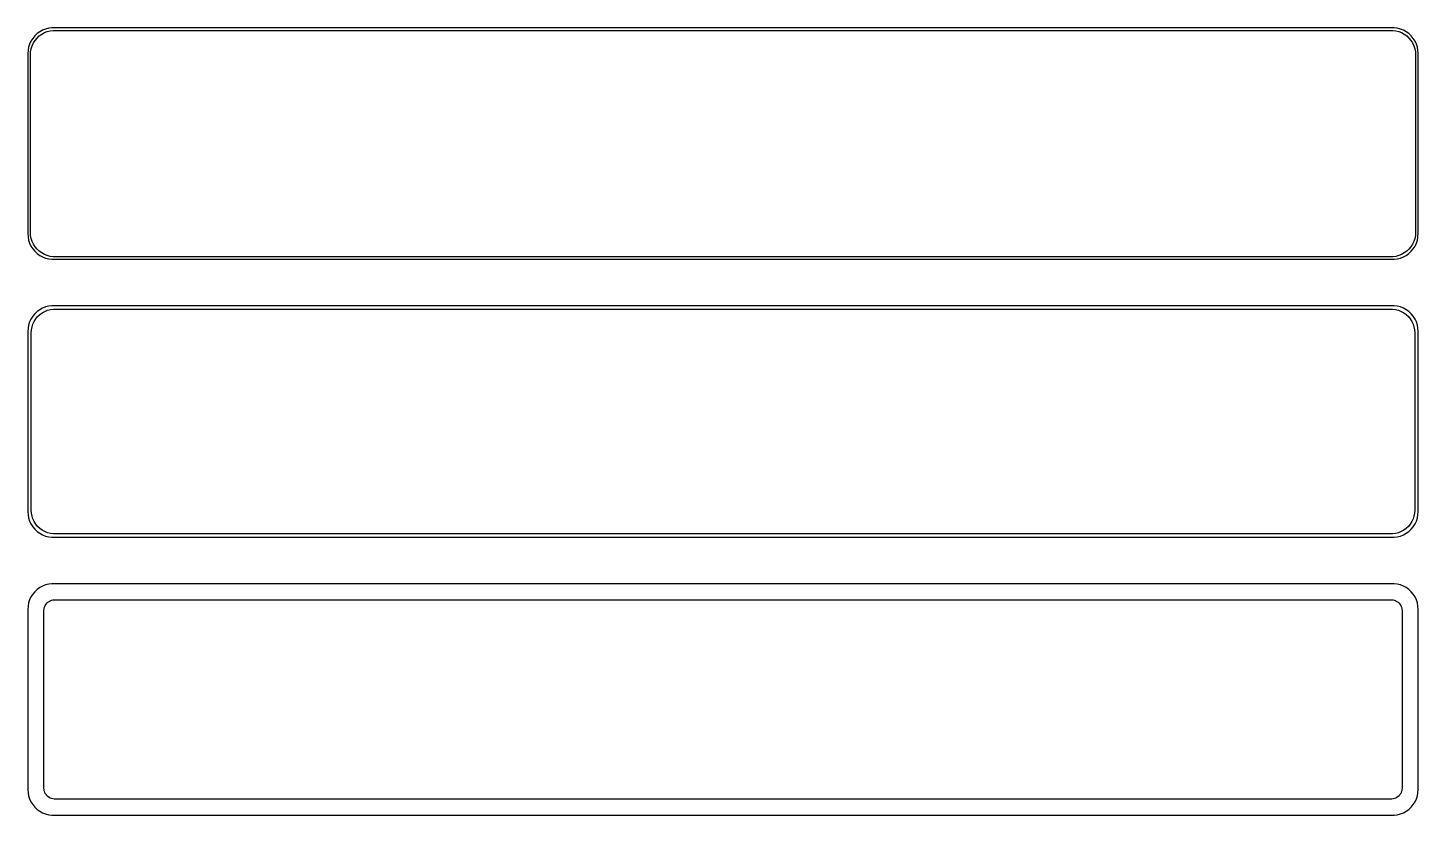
# Model space of a CAD drawing. Header units: metres. Extents: x -135 to 135, y 140 to 292.
import ezdxf

# ---------------------------------------------------------------- set-up
doc = ezdxf.new("R2010")
doc.units = ezdxf.units.M

msp = doc.modelspace()

# ---------------------------------------------------------------- linework, layer by layer
for p, q in [((-132.679, 291.722), (-133.187, 291.353)), ((-132.129, 292.024), (-132.679, 291.722)), ((-131.545, 292.255), (-132.129, 292.024)), ((-131.772, 291.548), (-131.218, 291.768)), ((-130.937, 292.411), (-131.545, 292.255)), ((-131.218, 291.768), (-130.64, 291.916)), ((-130.314, 292.49), (-130.937, 292.411)), ((-130.64, 291.916), (-130.048, 291.991)), ((130.314, 292.49), (-130.314, 292.49)), ((-130.048, 291.991), (130.048, 291.991)), ((130.048, 291.991), (130.64, 291.916)), ((130.937, 292.411), (130.314, 292.49)), ((130.64, 291.916), (131.218, 291.768)), ((131.545, 292.255), (130.937, 292.411)), ((131.218, 291.768), (131.772, 291.548)), ((132.129, 292.024), (131.545, 292.255)), ((132.679, 291.722), (132.129, 292.024)), ((133.187, 291.353), (132.679, 291.722)), ((-134.649, 289.341), (-134.843, 288.743)), ((-134.382, 289.909), (-134.649, 289.341)), ((-134.045, 290.439), (-134.382, 289.909)), ((-134.351, 288.431), (-134.166, 288.999)), ((-134.166, 288.999), (-133.912, 289.538)), ((-133.645, 290.923), (-134.045, 290.439)), ((-133.912, 289.538), (-133.593, 290.042)), ((-133.187, 291.353), (-133.645, 290.923)), ((-133.593, 290.042), (-133.213, 290.502)), ((-133.213, 290.502), (-132.778, 290.91)), ((-132.778, 290.91), (-132.295, 291.261)), ((-132.295, 291.261), (-131.772, 291.548)), ((131.772, 291.548), (132.295, 291.261)), ((132.295, 291.261), (132.778, 290.91)), ((132.778, 290.91), (133.213, 290.502)), ((133.645, 290.923), (133.187, 291.353)), ((133.213, 290.502), (133.593, 290.042)), ((133.593, 290.042), (133.912, 289.538)), ((134.045, 290.439), (133.645, 290.923)), ((133.912, 289.538), (134.166, 288.999)), ((134.382, 289.909), (134.045, 290.439)), ((134.166, 288.999), (134.351, 288.431)), ((134.649, 289.341), (134.382, 289.909)), ((134.843, 288.743), (134.649, 289.341)), ((-134.961, 288.127), (-135, 287.5)), ((-135, 287.5), (-135, 252.5)), ((-134.843, 288.743), (-134.961, 288.127)), ((-134.5, 287.25), (-134.463, 287.845)), ((-134.5, 252.75), (-134.5, 287.25)), ((-134.463, 287.845), (-134.351, 288.431)), ((134.351, 288.431), (134.463, 287.845)), ((134.463, 287.845), (134.5, 287.25)), ((134.5, 287.25), (134.5, 252.75)), ((134.961, 288.127), (134.843, 288.743)), ((135, 287.5), (134.961, 288.127)), ((135, 252.5), (135, 287.5)), ((-135, 252.5), (-134.961, 251.873)), ((-134.961, 251.873), (-134.843, 251.257)), ((-134.843, 251.257), (-134.649, 250.659)), ((-134.463, 252.155), (-134.5, 252.75)), ((-134.351, 251.569), (-134.463, 252.155)), ((-134.166, 251.001), (-134.351, 251.569)), ((134.351, 251.569), (134.166, 251.001)), ((134.463, 252.155), (134.351, 251.569)), ((134.5, 252.75), (134.463, 252.155)), ((134.649, 250.659), (134.843, 251.257)), ((134.843, 251.257), (134.961, 251.873)), ((134.961, 251.873), (135, 252.5)), ((-134.649, 250.659), (-134.382, 250.091)), ((-134.382, 250.091), (-134.045, 249.561)), ((-133.912, 250.462), (-134.166, 251.001)), ((-134.045, 249.561), (-133.645, 249.077)), ((-133.593, 249.958), (-133.912, 250.462)), ((-133.645, 249.077), (-133.187, 248.647)), ((-133.213, 249.498), (-133.593, 249.958)), ((-132.778, 249.09), (-133.213, 249.498)), ((-133.187, 248.647), (-132.679, 248.278)), ((-132.295, 248.739), (-132.778, 249.09)), ((-131.772, 248.452), (-132.295, 248.739)), ((-131.218, 248.232), (-131.772, 248.452)), ((131.772, 248.452), (131.218, 248.232)), ((132.295, 248.739), (131.772, 248.452)), ((132.778, 249.09), (132.295, 248.739)), ((132.679, 248.278), (133.187, 248.647)), ((133.213, 249.498), (132.778, 249.09)), ((133.187, 248.647), (133.645, 249.077)), ((133.593, 249.958), (133.213, 249.498)), ((133.912, 250.462), (133.593, 249.958)), ((133.645, 249.077), (134.045, 249.561)), ((134.166, 251.001), (133.912, 250.462)), ((134.045, 249.561), (134.382, 250.091)), ((134.382, 250.091), (134.649, 250.659)), ((-132.679, 248.278), (-132.129, 247.976)), ((-132.129, 247.976), (-131.545, 247.745)), ((-131.545, 247.745), (-130.937, 247.589)), ((-130.64, 248.084), (-131.218, 248.232)), ((-130.937, 247.589), (-130.314, 247.51)), ((-130.048, 248.009), (-130.64, 248.084)), ((-130.314, 247.51), (130.314, 247.51)), ((130.048, 248.009), (-130.048, 248.009)), ((130.64, 248.084), (130.048, 248.009)), ((130.314, 247.51), (130.937, 247.589)), ((131.218, 248.232), (130.64, 248.084)), ((130.937, 247.589), (131.545, 247.745)), ((131.545, 247.745), (132.129, 247.976)), ((132.129, 247.976), (132.679, 248.278)), ((-132.679, 237.722), (-133.187, 237.353)), ((-132.129, 238.024), (-132.679, 237.722)), ((-131.545, 238.255), (-132.129, 238.024)), ((-131.699, 237.393), (-131.165, 237.604)), ((-130.937, 238.411), (-131.545, 238.255)), ((-131.165, 237.604), (-130.608, 237.747)), ((-130.314, 238.49), (-130.937, 238.411)), ((-130.608, 237.747), (-130.037, 237.819)), ((130.314, 238.49), (-130.314, 238.49)), ((-130.037, 237.819), (130.037, 237.819)), ((130.037, 237.819), (130.608, 237.747)), ((130.937, 238.411), (130.314, 238.49)), ((130.608, 237.747), (131.165, 237.604)), ((131.545, 238.255), (130.937, 238.411)), ((131.165, 237.604), (131.699, 237.393)), ((132.129, 238.024), (131.545, 238.255)), ((132.679, 237.722), (132.129, 238.024)), ((133.187, 237.353), (132.679, 237.722)), ((-134.649, 235.341), (-134.843, 234.743)), ((-134.382, 235.909), (-134.649, 235.341)), ((-134.045, 236.439), (-134.382, 235.909)), ((-134.185, 234.389), (-134.007, 234.935)), ((-133.645, 236.923), (-134.045, 236.439)), ((-134.007, 234.935), (-133.762, 235.456)), ((-133.762, 235.456), (-133.454, 235.941)), ((-133.187, 237.353), (-133.645, 236.923)), ((-133.454, 235.941), (-133.088, 236.384)), ((-133.088, 236.384), (-132.668, 236.778)), ((-132.668, 236.778), (-132.203, 237.116)), ((-132.203, 237.116), (-131.699, 237.393)), ((131.699, 237.393), (132.203, 237.116)), ((132.203, 237.116), (132.668, 236.778)), ((132.668, 236.778), (133.088, 236.384)), ((133.088, 236.384), (133.454, 235.941)), ((133.645, 236.923), (133.187, 237.353)), ((133.454, 235.941), (133.762, 235.456)), ((134.045, 236.439), (133.645, 236.923)), ((133.762, 235.456), (134.007, 234.935)), ((134.007, 234.935), (134.185, 234.389)), ((134.382, 235.909), (134.045, 236.439)), ((134.649, 235.341), (134.382, 235.909)), ((134.843, 234.743), (134.649, 235.341)), ((-134.961, 234.127), (-135, 233.5)), ((-135, 233.5), (-135, 198.5)), ((-134.843, 234.743), (-134.961, 234.127)), ((-134.328, 233.25), (-134.292, 233.824)), ((-134.328, 198.75), (-134.328, 233.25)), ((-134.292, 233.824), (-134.185, 234.389)), ((134.185, 234.389), (134.292, 233.824)), ((134.292, 233.824), (134.328, 233.25)), ((134.328, 233.25), (134.328, 198.75)), ((134.961, 234.127), (134.843, 234.743)), ((135, 233.5), (134.961, 234.127)), ((135, 198.5), (135, 233.5)), ((-135, 198.5), (-134.961, 197.873)), ((-134.961, 197.873), (-134.843, 197.257)), ((-134.843, 197.257), (-134.649, 196.659)), ((-134.292, 198.176), (-134.328, 198.75)), ((-134.185, 197.611), (-134.292, 198.176)), ((-134.007, 197.065), (-134.185, 197.611)), ((134.185, 197.611), (134.007, 197.065)), ((134.292, 198.176), (134.185, 197.611)), ((134.328, 198.75), (134.292, 198.176)), ((134.649, 196.659), (134.843, 197.257)), ((134.843, 197.257), (134.961, 197.873)), ((134.961, 197.873), (135, 198.5)), ((-134.649, 196.659), (-134.382, 196.091)), ((-134.382, 196.091), (-134.045, 195.561)), ((-134.045, 195.561), (-133.645, 195.077)), ((-133.762, 196.544), (-134.007, 197.065)), ((-133.454, 196.059), (-133.762, 196.544)), ((-133.645, 195.077), (-133.187, 194.647)), ((-133.088, 195.616), (-133.454, 196.059)), ((-133.187, 194.647), (-132.679, 194.278)), ((-132.668, 195.222), (-133.088, 195.616)), ((-132.203, 194.884), (-132.668, 195.222)), ((-131.699, 194.607), (-132.203, 194.884)), ((-131.165, 194.396), (-131.699, 194.607)), ((131.699, 194.607), (131.165, 194.396)), ((132.203, 194.884), (131.699, 194.607)), ((132.668, 195.222), (132.203, 194.884)), ((133.088, 195.616), (132.668, 195.222)), ((132.679, 194.278), (133.187, 194.647)), ((133.454, 196.059), (133.088, 195.616)), ((133.187, 194.647), (133.645, 195.077)), ((133.762, 196.544), (133.454, 196.059)), ((133.645, 195.077), (134.045, 195.561)), ((134.007, 197.065), (133.762, 196.544)), ((134.045, 195.561), (134.382, 196.091)), ((134.382, 196.091), (134.649, 196.659)), ((-132.679, 194.278), (-132.129, 193.976)), ((-132.129, 193.976), (-131.545, 193.745)), ((-131.545, 193.745), (-130.937, 193.589)), ((-130.608, 194.253), (-131.165, 194.396)), ((-130.937, 193.589), (-130.314, 193.51)), ((-130.037, 194.181), (-130.608, 194.253)), ((-130.314, 193.51), (130.314, 193.51)), ((130.037, 194.181), (-130.037, 194.181)), ((130.608, 194.253), (130.037, 194.181)), ((130.314, 193.51), (130.937, 193.589)), ((131.165, 194.396), (130.608, 194.253)), ((130.937, 193.589), (131.545, 193.745)), ((131.545, 193.745), (132.129, 193.976)), ((132.129, 193.976), (132.679, 194.278)), ((-132.679, 183.722), (-133.187, 183.353)), ((-132.129, 184.024), (-132.679, 183.722)), ((-131.545, 184.255), (-132.129, 184.024)), ((-130.937, 184.411), (-131.545, 184.255)), ((-130.314, 184.49), (-130.937, 184.411)), ((130.314, 184.49), (-130.314, 184.49)), ((130.937, 184.411), (130.314, 184.49)), ((131.545, 184.255), (130.937, 184.411)), ((132.129, 184.024), (131.545, 184.255)), ((132.679, 183.722), (132.129, 184.024)), ((133.187, 183.353), (132.679, 183.722)), ((-134.649, 181.341), (-134.843, 180.743)), ((-134.382, 181.909), (-134.649, 181.341)), ((-134.045, 182.439), (-134.382, 181.909)), ((-133.645, 182.923), (-134.045, 182.439)), ((-133.187, 183.353), (-133.645, 182.923)), ((-131.095, 180.875), (-130.88, 181.031)), ((-130.88, 181.031), (-130.648, 181.159)), ((-130.648, 181.159), (-130.402, 181.256)), ((-130.402, 181.256), (-130.145, 181.322)), ((-130.145, 181.322), (-129.882, 181.355)), ((-129.882, 181.355), (129.882, 181.355)), ((129.882, 181.355), (130.145, 181.322)), ((130.145, 181.322), (130.402, 181.256)), ((130.402, 181.256), (130.648, 181.159)), ((130.648, 181.159), (130.88, 181.031)), ((130.88, 181.031), (131.095, 180.875)), ((133.645, 182.923), (133.187, 183.353)), ((134.045, 182.439), (133.645, 182.923)), ((134.382, 181.909), (134.045, 182.439)), ((134.649, 181.341), (134.382, 181.909)), ((134.843, 180.743), (134.649, 181.341)), ((-134.961, 180.127), (-135, 179.5)), ((-135, 179.5), (-135, 144.5)), ((-134.843, 180.743), (-134.961, 180.127)), ((-131.86, 179.25), (-131.843, 179.514)), ((-131.86, 144.75), (-131.86, 179.25)), ((-131.843, 179.514), (-131.793, 179.775)), ((-131.793, 179.775), (-131.711, 180.027)), ((-131.711, 180.027), (-131.599, 180.266)), ((-131.599, 180.266), (-131.457, 180.49)), ((-131.457, 180.49), (-131.288, 180.694)), ((-131.288, 180.694), (-131.095, 180.875)), ((131.095, 180.875), (131.288, 180.694)), ((131.288, 180.694), (131.457, 180.49)), ((131.457, 180.49), (131.599, 180.266)), ((131.599, 180.266), (131.711, 180.027)), ((131.711, 180.027), (131.793, 179.775)), ((131.793, 179.775), (131.843, 179.514)), ((131.843, 179.514), (131.86, 179.25)), ((131.86, 179.25), (131.86, 144.75)), ((134.961, 180.127), (134.843, 180.743)), ((135, 179.5), (134.961, 180.127)), ((135, 144.5), (135, 179.5)), ((-135, 144.5), (-134.961, 143.873)), ((-134.961, 143.873), (-134.843, 143.257)), ((-134.843, 143.257), (-134.649, 142.659)), ((-131.843, 144.486), (-131.86, 144.75)), ((-131.793, 144.225), (-131.843, 144.486)), ((-131.711, 143.973), (-131.793, 144.225)), ((-131.599, 143.734), (-131.711, 143.973)), ((-131.457, 143.51), (-131.599, 143.734)), ((-131.288, 143.306), (-131.457, 143.51)), ((-131.095, 143.125), (-131.288, 143.306)), ((-130.88, 142.969), (-131.095, 143.125)), ((131.095, 143.125), (130.88, 142.969)), ((131.288, 143.306), (131.095, 143.125)), ((131.457, 143.51), (131.288, 143.306)), ((131.599, 143.734), (131.457, 143.51)), ((131.711, 143.973), (131.599, 143.734)), ((131.793, 144.225), (131.711, 143.973)), ((131.843, 144.486), (131.793, 144.225)), ((131.86, 144.75), (131.843, 144.486)), ((134.649, 142.659), (134.843, 143.257)), ((134.843, 143.257), (134.961, 143.873)), ((134.961, 143.873), (135, 144.5)), ((-134.649, 142.659), (-134.382, 142.091)), ((-134.382, 142.091), (-134.045, 141.561)), ((-134.045, 141.561), (-133.645, 141.077)), ((-133.645, 141.077), (-133.187, 140.647)), ((-133.187, 140.647), (-132.679, 140.278)), ((-130.648, 142.841), (-130.88, 142.969)), ((-130.402, 142.744), (-130.648, 142.841)), ((-130.145, 142.678), (-130.402, 142.744)), ((-129.882, 142.645), (-130.145, 142.678)), ((129.882, 142.645), (-129.882, 142.645)), ((130.145, 142.678), (129.882, 142.645)), ((130.402, 142.744), (130.145, 142.678)), ((130.648, 142.841), (130.402, 142.744)), ((130.88, 142.969), (130.648, 142.841)), ((132.679, 140.278), (133.187, 140.647)), ((133.187, 140.647), (133.645, 141.077)), ((133.645, 141.077), (134.045, 141.561)), ((134.045, 141.561), (134.382, 142.091)), ((134.382, 142.091), (134.649, 142.659)), ((-132.679, 140.278), (-132.129, 139.976)), ((-132.129, 139.976), (-131.545, 139.745)), ((-131.545, 139.745), (-130.937, 139.589)), ((-130.937, 139.589), (-130.314, 139.51)), ((-130.314, 139.51), (130.314, 139.51)), ((130.314, 139.51), (130.937, 139.589)), ((130.937, 139.589), (131.545, 139.745)), ((131.545, 139.745), (132.129, 139.976)), ((132.129, 139.976), (132.679, 140.278))]:
    msp.add_line(p, q)

doc.saveas('drawing.dxf')
